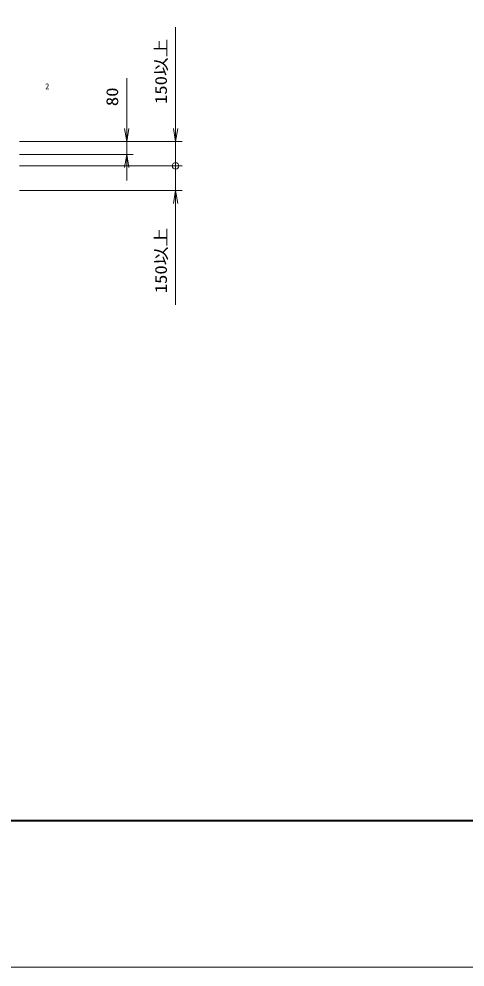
# Model space of a CAD drawing. Units: millimetres at full size; details may follow other scales. Extents: x -112800 to -79200, y 0 to 23760.
# Drawn here: x -96213 to -93470, y 0 to 5829 of the extents above; entities that cross this region are included whole.
import ezdxf
from ezdxf.enums import TextEntityAlignment as Align

# ---------------------------------------------------------------- set-up
doc = ezdxf.new("R2010")
doc.units = ezdxf.units.MM
doc.header["$LTSCALE"] = 80.0044
for name, color, linetype, lineweight in [('Defpoints_5', 4, 'Continuous', 13), ('図枠', 1, 'Continuous', 40), ('寸法', 6, 'Continuous', 13)]:
    doc.layers.add(name, color=color, linetype=linetype, lineweight=lineweight)
doc.styles.add('ＭＳ ゴシック', font='')
doc.styles.get('ＭＳ ゴシック').set_extended_font_data('MS Gothic')

# ---------------------------------------------------------------- blocks, each defined once
blk = doc.blocks.new('dimension_origin')
at = {"color": 0, "linetype": 'Continuous', "lineweight": -2}
blk.add_circle((0, 0), 1.25, dxfattribs=at)
blk = doc.blocks.new('open_arrow')
at = {"color": 0, "linetype": 'Continuous', "lineweight": -2}
blk.add_lwpolyline([(7.5, 1.25), (0, 0), (7.5, -1.25)], dxfattribs=at)

msp = doc.modelspace()

# ---------------------------------------------------------------- linework, layer by layer
at = {"layer": 'Defpoints_5'}
msp.add_lwpolyline([(-112800, 0), (-79200, 0), (-79200, 23760), (-112800, 23760)], close=True, dxfattribs=at)
at = {"layer": '図枠'}
msp.add_lwpolyline([(-111900, 900), (-80100, 900), (-80100, 22860), (-111900, 22860)], close=True, dxfattribs=at)
at = {"layer": '寸法'}
for p, q in [((-95250, 4845), (-95250, 5778.33)), ((-95550, 4835), (-95550, 5465)), ((-96210, 5075), (-95210, 5075)), ((-96210, 5075), (-95510, 5075)), ((-96210, 4995), (-95510, 4995)), ((-95250, 5005), (-95250, 4071.67)), ((-96210, 4925), (-95210, 4925)), ((-96210, 4925), (-95210, 4925)), ((-96210, 4775), (-95210, 4775))]:
    msp.add_line(p, q, dxfattribs=at)

# ---------------------------------------------------------------- block references
for name, p, xscale, yscale, rotation in [('open_arrow', (-95550, 5075), 10.7, 10.7, 90), ('open_arrow', (-95250, 5075), 10.7, 10.7, 90), ('open_arrow', (-95550, 4995), 10.7, 10.7, 270), ('dimension_origin', (-95250, 4925), 16, 16, 270), ('dimension_origin', (-95250, 4925), 16, 16, 90), ('open_arrow', (-95250, 4775), 10.7, 10.7, 270)]:
    msp.add_blockref(name, p, dxfattribs=dict(at, xscale=xscale, yscale=yscale, rotation=rotation))

# ---------------------------------------------------------------- texts
at = {"layer": '寸法', "style": 'ＭＳ ゴシック', "width": 1.15}
for s, p in [('150以上', (-95340, 5506.67)), ('80', (-95640, 5350)), ('150以上', (-95340, 4343.33))]:
    msp.add_text(s, height=73.31, rotation=90, dxfattribs=at).set_placement(p, align=Align.MIDDLE_CENTER)
at = {"layer": '寸法', "color": 3, "style": 'ＭＳ ゴシック'}
msp.add_text('2', height=36.66, dxfattribs=at).set_placement((-96051.95, 5385), align=Align.BOTTOM_LEFT)

doc.saveas('drawing.dxf')
